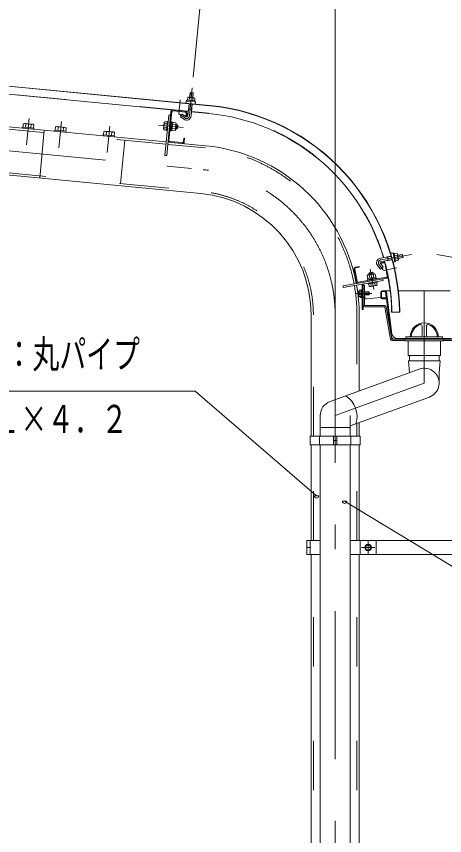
# Model space of a CAD drawing. Units: millimetres, scale not verified. Extents: x -34086 to 34091, y -14700 to 14700.
# Drawn here: x 21273 to 24048, y 5966 to 11276 of the extents above; entities that cross this region are included whole.
import ezdxf
from ezdxf.enums import TextEntityAlignment as Align

# ---------------------------------------------------------------- set-up
doc = ezdxf.new("R2010")
doc.units = ezdxf.units.MM
doc.header["$LTSCALE"] = 80
doc.linetypes.add('USER2', pattern=[10, 4, -6])
doc.linetypes.add('USER3', pattern=[24, 12, -5, 2, -5])
for name, color, linetype, lineweight in [('0-6_2-02BOLD', 7, 'Continuous', 18), ('0-7_2-12HIDDEN', 3, 'USER2', 18), ('0-8_2-22CENTER', 3, 'USER3', 18), ('0-9_2-42THIN', 4, 'Continuous', 18), ('0-A_2-52DIM', 3, 'Continuous', 18)]:
    doc.layers.add(name, color=color, linetype=linetype, lineweight=lineweight)
doc.styles.add('ＭＳ ゴシック', font='')
doc.styles.get('ＭＳ ゴシック').set_extended_font_data('MS Gothic')

msp = doc.modelspace()

# ---------------------------------------------------------------- linework, layer by layer
at = {"layer": '0-6_2-02BOLD'}
for p, q in [((22523.93, 10698.56), (17030.88, 11227.48)), ((17088.9, 11220.14), (22523.76, 10696.82)), ((22386.51, 10659.04), (19881.6, 10900.24)), ((22392.56, 10730.89), (22394.28, 10748.73)), ((22416.9, 10746.56), (22415.18, 10728.71)), ((19729.08, 10703.95), (22243.75, 10461.82)), ((22383.97, 10632.69), (22391.37, 10709.56)), ((22412.28, 10707.55), (22404.88, 10630.68)), ((22260.53, 10636.01), (22271.67, 10634.94)), ((22261.54, 10471.35), (22279.52, 10658.09)), ((22285.64, 10663.13), (22367.85, 10655.21)), ((22335.08, 10624.85), (22357.3, 10609.01)), ((22408.65, 10669.97), (22387.75, 10671.99)), ((22407.41, 10657.03), (22518.9, 10646.3)), ((21315.56, 10558.23), (21317.61, 10579.46)), ((21334.7, 10577.82), (21332.66, 10556.58)), ((21366.85, 10553.29), (21368.9, 10574.53)), ((22249.35, 10578.37), (22232.62, 10579.98)), ((22250.94, 10594.91), (22256.51, 10594.38)), ((22283.6, 10568.91), (22275.96, 10562.62)), ((22304.41, 10573.07), (22284.19, 10575.02)), ((22311.2, 10545.16), (22313.88, 10573.03)), ((21386.33, 10551.41), (21385.67, 10544.44)), ((21453.6, 10537.9), (21423.71, 10227.49)), ((21541.69, 10536.45), (21543.74, 10557.69)), ((21577.93, 10554.4), (21575.89, 10533.17)), ((21838.14, 10507.91), (21840.19, 10529.15)), ((21857.28, 10527.5), (21855.24, 10506.26)), ((21889.43, 10502.97), (21891.48, 10524.21)), ((22245.57, 10539.15), (22228.83, 10540.76)), ((22230.1, 10553.84), (22246.83, 10552.22)), ((22282.93, 10561.94), (22275.29, 10555.64)), ((22281.67, 10548.87), (22301.89, 10546.92)), ((21908.92, 10501.09), (21908.25, 10494.12)), ((22254.89, 10460.74), (22498.77, 10437.26)), ((22348.8, 10457.33), (22266.58, 10465.25)), ((23700.92, 9721.11), (23632.6, 9709.06)), ((23680.77, 9693.57), (23676.67, 9716.84)), ((23740.89, 9727.7), (23723.24, 9724.59)), ((23775.18, 9731.1), (23773.15, 9732.52)), ((23655.11, 9677.58), (23631.67, 9673.45)), ((23636.7, 9685.8), (23707.34, 9698.25)), ((23675.94, 9591.69), (23661.68, 9672.5)), ((23727.19, 9702.21), (23744.85, 9705.32)), ((23474.64, 9556.2), (23460.29, 9637.54)), ((23465.82, 9638.52), (23480.16, 9557.17)), ((23492.82, 9654.65), (23469.38, 9650.52)), ((23556.32, 9607.92), (23583.9, 9612.78)), ((23486.64, 9552.63), (23671.4, 9585.21)), ((23549.61, 9569.42), (23548.4, 9576.32)), ((23562.34, 9578.78), (23558.81, 9598.78)), ((23569.6, 9572.95), (23575.27, 9581.06)), ((23582.16, 9582.28), (23576.5, 9574.16)), ((23584.68, 9603.34), (23588.21, 9583.34)), ((23605.79, 9579.33), (23606.77, 9573.81)), ((23520.25, 9375.32), (23520.25, 9541.49)), ((23528.3, 9532.82), (23520.25, 9532.82)), ((23528.3, 9532.82), (23528.3, 9402.62)), ((23555.48, 9542.02), (23558.4, 9525.47)), ((23571.34, 9527.75), (23568.42, 9544.31)), ((23594.29, 9548.87), (23597.22, 9532.31)), ((23610.66, 9551.75), (23609.68, 9557.27)), ((23494.37, 9500.53), (23506.6, 9500.53)), ((23494.37, 9490.42), (23506.6, 9490.42)), ((23506.6, 9470.21), (23494.37, 9470.21)), ((23506.6, 9502.19), (23512.2, 9502.19)), ((23528.3, 9490.82), (23555.6, 9490.82)), ((23555.6, 9469.82), (23528.3, 9469.82)), ((23634.07, 9452.98), (23542.05, 9444.7)), ((23634, 9454.07), (23634, 9489.07)), ((23639.25, 9489.07), (23639.25, 9454.07)), ((23694.81, 9497.82), (23642.75, 9497.82)), ((23642.75, 9492.57), (23661.34, 9492.57)), ((23664.81, 9489.53), (23669.48, 9454.53)), ((23706.29, 9218.44), (23670.01, 9490.22)), ((24083.82, 9497.82), (23747.68, 9497.82)), ((23530.05, 9400.87), (23659.08, 9400.87)), ((23666.01, 9450.57), (23642.75, 9450.57)), ((23642.75, 9445.32), (23667.65, 9445.32)), ((23671.12, 9442.28), (23703.72, 9198)), ((23659.08, 9392.82), (23530.05, 9392.82)), ((23660.8, 9391.37), (23697.57, 9182.87)), ((23705.49, 9184.26), (23668.73, 9392.77)), ((23704.07, 9358.78), (23756.57, 9358.78)), ((23182.32, 8553.9), (23182.32, 9341.41)), ((23494.17, 9341.41), (23494.17, 8847.88)), ((23901.75, 9267.86), (23901.75, 9209.07)), ((23929.75, 9209.07), (23929.75, 9267.86)), ((23740.98, 9188.07), (24090.51, 9188.07)), ((24034.74, 9188.07), (24034.74, 9198.57)), ((24034.75, 9198.57), (24034.75, 9188.07)), ((24124.28, 9182.82), (23707.22, 9182.82)), ((23707.22, 9174.77), (23789.75, 9174.77)), ((23789.75, 9171.62), (23789.75, 9182.82)), ((23810.76, 9171.62), (23810.76, 9077.12)), ((24041.75, 9174.77), (24124.28, 9174.77)), ((23819.49, 9043.31), (23819.49, 9077.12)), ((24012, 9077.12), (24012, 9043.31)), ((23882.83, 8989.36), (23305.33, 8779.14)), ((23434.49, 8621.34), (23948.68, 8808.47)), ((23242, 8688.7), (23242, 8553.91)), ((23434.49, 8553.91), (23434.49, 8688.7)), ((23434.49, 8610.13), (23241.98, 8610.13)), ((23494.17, 8643.06), (23494.17, 8553.9)), ((23236.39, 8553.9), (23236.39, 8497.9)), ((23327.57, 8553.9), (23327.57, 8497.9)), ((23348.92, 8497.9), (23348.92, 8553.9)), ((23440.07, 8553.9), (23440.07, 8497.9)), ((23182.32, 7878.4), (23182.32, 8497.9)), ((23241.99, 8497.9), (23241.99, 2260.9)), ((23327.57, 8525.9), (23348.92, 8525.9)), ((23434.52, 8497.9), (23434.52, 2260.9)), ((23494.17, 7878.4), (23494.17, 8497.9)), ((23176.73, 7787.41), (23176.73, 7878.4)), ((23499.78, 7787.41), (23499.78, 7878.4)), ((23604.78, 7787.41), (23604.78, 7878.4)), ((23176.73, 7832.91), (23155.38, 7832.91)), ((23182.33, 2260.9), (23182.32, 7787.41)), ((23494.17, 2260.9), (23494.17, 7787.41))]:
    msp.add_line(p, q, dxfattribs=at)
for points in [[(22468.88, 10126.85), (17144.81, 10639.49), (17174.7, 10949.91), (17192.12, 10948.23)], [(22395.31, 10750.41), (22398.26, 10781.11), (22419.16, 10779.1), (22416.21, 10748.4)], [(22398.26, 10781.11), (22400.17, 10782.69), (22417.59, 10781.01), (22419.16, 10779.1)], [(22426.5, 10727.63), (22428.21, 10745.47), (22425.35, 10747.51), (22386.16, 10751.29), (22382.96, 10749.83), (22381.24, 10731.98)], [(22273.95, 10658.63), (22246.51, 10373.65), (22235.36, 10374.72), (22260.52, 10636.01)], [(22369.49, 10626.11), (22347.27, 10641.94), (22335.08, 10624.85)], [(22372.89, 10649.1), (22370.61, 10625.41), (22376.18, 10624.87), (22378.47, 10648.56)], [(21317.61, 10579.46), (21323.36, 10582.09), (21380.84, 10576.55), (21386, 10572.88), (21383.95, 10551.64)], [(22228.83, 10540.76), (22226.81, 10545.19), (22231.04, 10589.09), (22233.86, 10593.06), (22250.61, 10591.45)], [(22250.94, 10594.91), (22245.24, 10535.68), (22250.81, 10535.15)], [(22273.24, 10592.76), (22278.81, 10592.23), (22273.11, 10533), (22267.53, 10533.53)], [(22273.34, 10535.44), (22280.31, 10534.77), (22285.54, 10589.12), (22278.58, 10589.79)], [(22285.44, 10588.1), (22305.67, 10586.15), (22307.69, 10581.71), (22303.46, 10537.81), (22300.63, 10533.85), (22280.41, 10535.79)], [(22304.23, 10545.83), (22311.2, 10545.16), (22316.93, 10549.88), (22318.61, 10567.3), (22313.88, 10573.03), (22306.91, 10573.7)], [(21386.33, 10551.41), (21313.17, 10558.46), (21312.5, 10551.49)], [(21521.53, 10531.36), (21522.21, 10538.33), (21595.37, 10531.28), (21594.7, 10524.32)], [(21592.99, 10531.51), (21595.03, 10552.76), (21589.88, 10556.43), (21532.39, 10561.96), (21526.64, 10559.34), (21524.59, 10538.1)], [(21840.19, 10529.15), (21845.94, 10531.77), (21903.43, 10526.23), (21908.58, 10522.56), (21906.53, 10501.32)], [(21908.92, 10501.09), (21835.76, 10508.14), (21835.09, 10501.17)], [(22360.49, 10461.83), (22362.77, 10485.51), (22357.19, 10486.05), (22354.91, 10462.37)], [(23721.27, 9735.79), (23738.92, 9738.9), (23741.19, 9736.21), (23748.03, 9697.43), (23746.82, 9694.13), (23729.16, 9691.01)], [(23746.43, 9706.48), (23776.8, 9711.84), (23773.15, 9732.52), (23742.78, 9727.16)], [(23775.18, 9731.1), (23778.23, 9713.87), (23776.8, 9711.84)], [(23632.04, 9672.98), (23649.59, 9652.08), (23631.48, 9636.89), (23613.94, 9657.79)], [(23631.68, 9673.45), (23630.7, 9678.97), (23654.14, 9683.1)], [(23470.35, 9645.01), (23493.79, 9649.14), (23492.82, 9654.65)], [(23557.55, 9601.04), (23556.32, 9607.92), (23560.58, 9614), (23577.81, 9617.05), (23583.9, 9612.78), (23585.1, 9605.89)], [(23672.37, 9579.69), (23389.1, 9529.75), (23391.04, 9518.71)], [(23391.04, 9518.71), (23649.31, 9564.25), (23647.37, 9575.28)], [(23601.14, 9585.62), (23597.62, 9605.63), (23593.04, 9607.29), (23549.61, 9599.63), (23545.88, 9596.5), (23549.41, 9576.5)], [(23605.79, 9579.33), (23547.19, 9568.99), (23548.16, 9563.48)], [(23548.4, 9576.32), (23602.16, 9585.8), (23603.38, 9578.9)], [(23512.2, 9540.08), (23512.2, 9375.32), (23520.25, 9375.32)], [(23610.66, 9551.75), (23552.05, 9541.42), (23551.08, 9546.94)], [(23558.4, 9525.47), (23562.99, 9523.8), (23606.41, 9531.46), (23610.15, 9534.59), (23607.22, 9551.15)], [(23506.6, 9460.11), (23494.37, 9460.11), (23492.6, 9463.17), (23492.6, 9497.47), (23494.37, 9500.53)], [(23506.6, 9502.19), (23506.6, 9458.44), (23512.2, 9458.44)], [(24034.75, 9198.57), (23796.75, 9198.57), (23796.75, 9188.07)], [(23789.75, 9171.62), (24041.75, 9171.62), (24041.75, 9182.82)], [(23810.76, 9077.12), (24020.75, 9077.12), (24020.75, 9171.62)], [(24012, 8898.92), (24012, 8966.34), (24019, 9043.31), (23812.49, 9043.31), (23819.5, 8966.31)], [(23241.99, 7787.41), (23155.38, 7787.41), (23155.38, 7878.4), (23241.99, 7878.4)], [(23434.52, 7878.4), (24676.11, 7878.4), (24676.11, 7787.41), (23434.52, 7787.41)]]:
    msp.add_lwpolyline(points, dxfattribs=at)
for points in [[(22375.99, 10732.49), (22375.46, 10726.92), (22431.2, 10721.54), (22431.74, 10727.12)], [(23730.07, 9685.82), (23724.56, 9684.85), (23714.84, 9739.99), (23720.35, 9740.97)], [(23555.6, 9469.82), (23559.1, 9473.32), (23559.1, 9487.32), (23555.6, 9490.82)], [(23499.77, 8553.9), (23499.77, 8497.9), (23176.73, 8497.9), (23176.73, 8553.9)], [(23534.34, 7822.81), (23534.34, 7843.01), (23551.84, 7853.12), (23569.34, 7843.01), (23569.34, 7822.81), (23551.84, 7812.69)]]:
    msp.add_lwpolyline(points, close=True, dxfattribs=at)
for radius in [21.88, 17.15]:
    msp.add_circle((23551.84, 7832.91), radius, dxfattribs=at)
for centre, radius, start, end in [((22378.28, 10719.61), 7, 84.4998, 264.4998), ((22387.82, 10741.02), 10.06, 50.11574, 110.11574), ((22402.15, 10711.96), 37.62, 66.91203, 102.08795), ((22421.76, 10737.75), 10.06, 58.88425, 118.88425), ((22427.05, 10714.91), 7, 264.50061, 84.50061), ((22393.25, 9341.41), 1361.67, 0.73094, 84.50003), ((22393.25, 9341.41), 1363.42, 0.73001, 84.5), ((22285.1, 10657.56), 11.2, 84.4973, 174.4973), ((22285.1, 10657.56), 5.6, 84.4973, 174.4973), ((22374.82, 10633.58), 30.18, 234.5, 354.5), ((22367.32, 10649.63), 5.6, 354.5092, 84.50122), ((22367.32, 10649.63), 11.2, 354.50143, 84.50122), ((22374.82, 10633.58), 9.19, 234.5, 354.5), ((22393.25, 9341.41), 1310.92, 16.43245, 84.5), ((21325.19, 10568.61), 13.24, 44.06885, 84.5), ((21347.48, 10531.31), 48.23, 63.6357, 105.3643), ((21376.48, 10563.66), 13.24, 84.5, 124.92831), ((22265.37, 10563.63), 36.61, 153.47365, 195.52446), ((22240.84, 10585.79), 10.07, 174.49905, 215.22588), ((22269.13, 10563.27), 36.61, 333.47365, 15.52446), ((22297.44, 10580.34), 10.07, 313.77223, 354.49905), ((21534.22, 10548.48), 13.24, 44.06885, 84.5), ((21556.52, 10511.19), 48.23, 63.6357, 105.3643), ((21585.51, 10543.54), 13.24, 84.5, 124.92831), ((21847.77, 10518.29), 13.24, 44.06885, 84.5), ((21870.06, 10481), 48.23, 63.6357, 105.3643), ((21899.07, 10513.35), 13.24, 84.5, 124.92831), ((22237.05, 10546.56), 10.07, 133.77223, 174.49905), ((22293.67, 10541.12), 10.07, 354.49905, 35.22588), ((22267.11, 10470.82), 11.2, 174.4973, 264.48845), ((22267.11, 10470.82), 5.6, 174.4973, 264.48845), ((22349.34, 10462.9), 11.2, 264.49953, 354.50208), ((22349.34, 10462.9), 5.6, 264.49953, 354.5092), ((22393.25, 9341.41), 1100.92, 10.65311, 84.50005), ((22393.25, 9341.41), 789.08, 0, 84.50003), ((23707.24, 9735.1), 8.33, 10.01471, 190.01471), ((23731.73, 9731.86), 10.06, 335.62325, 35.62325), ((23707.56, 9710.28), 37.62, 352.41954, 27.59546), ((23638.07, 9678.04), 31.5, 99.99847, 220.00092), ((23638.07, 9678.04), 7.88, 100.00249, 220.00249), ((23656.09, 9672.07), 11.2, 75.34628, 100.00198), ((23656.09, 9672.07), 5.6, 14.67992, 100.00677), ((22393.25, 9341.41), 1310.92, 0.75925, 15.39432), ((23718.15, 9687.27), 5.89, 190.00774, 10.00774), ((23737.66, 9698.28), 10.06, 344.39175, 44.39175), ((23471.32, 9639.49), 11.2, 100.00313, 190.00211), ((23471.32, 9639.49), 5.6, 100.00652, 190.00652), ((23553.67, 9590.13), 10.07, 59.27591, 100.00273), ((23577.69, 9567.41), 36.61, 78.97455, 121.02536), ((23592.47, 9596.97), 10.07, 100.00273, 140.72955), ((23670.43, 9590.72), 5.6, 280.00652, 10.00652), ((23670.43, 9590.72), 11.2, 280.00217, 340.37393), ((23485.67, 9558.15), 11.2, 190.01096, 280.00211), ((22393.25, 9341.41), 1100.92, 0, 10.0701), ((22393.28, 9341.27), 1100.93, 7.7531, 10.07008), ((23485.67, 9558.15), 5.6, 190.01537, 280.00652), ((23563.55, 9534.12), 10.07, 280.00273, 320.72955), ((23578.34, 9563.68), 36.61, 258.97455, 301.02536), ((23602.35, 9540.96), 10.07, 239.27591, 280.00273), ((23536.16, 9496.88), 52.5, 187.75275, 213.93475), ((23500.7, 9465.16), 8.11, 141.45375, 180), ((23500.71, 9495.47), 8.11, 180, 218.53142), ((23522.39, 9480.32), 29.79, 160.16866, 199.8291), ((23536.16, 9496.88), 52.5, 224.45744, 242.85269), ((23642.75, 9489.07), 8.75, 90, 180), ((23642.75, 9454.07), 8.75, 180, 270), ((23642.75, 9489.07), 3.5, 90, 180), ((23642.75, 9454.07), 3.5, 180, 270), ((23661.34, 9489.07), 8.75, 7.60199, 90), ((23661.34, 9489.07), 3.5, 7.60419, 90), ((23666.01, 9454.07), 3.5, 270, 7.60158), ((23530.05, 9402.62), 9.8, 180, 270), ((23536.16, 9496.88), 52.5, 261.39389, 276.44838), ((23530.05, 9402.62), 1.75, 180, 270), ((23659.08, 9391.07), 9.8, 10.00009, 90), ((23667.65, 9441.82), 3.5, 7.60419, 90), ((23659.08, 9391.07), 1.75, 10.00024, 90), ((23915.75, 9198.57), 91, 0, 180), ((23915.75, 9198.57), 84, 109.47118, 180), ((23891.25, 9267.86), 10.5, 0, 109.47488), ((23940.25, 9267.86), 10.5, 70.52512, 180), ((23915.75, 9198.57), 84, 0, 70.52882), ((23721.07, 9200.32), 17.5, 187.60313, 270), ((23740.98, 9223.07), 35, 187.60286, 270), ((23891.25, 9209.07), 10.5, 270, 0), ((23940.25, 9209.07), 10.5, 180, 270), ((23707.22, 9184.57), 9.8, 189.99997, 270), ((23707.22, 9184.57), 1.75, 190.00024, 270), ((23915.76, 8898.92), 96.25, 289.99896, 110.00061), ((23324.95, 8683.87), 154.95, 341.60916, 58.39587), ((23338.25, 8688.7), 96.25, 110.0018, 180)]:
    msp.add_arc(centre, radius, start, end, dxfattribs=at)
at = {"layer": '0-7_2-12HIDDEN'}
for p, q in [((22386.67, 10660.79), (19881.77, 10901.98)), ((22242.34, 10447.18), (19727.67, 10689.32)), ((17163.64, 10652.44), (22470.29, 10141.48)), ((22407.58, 10658.77), (22519.06, 10648.04)), ((21974.78, 10472.95), (21947.71, 10191.8)), ((22497.36, 10422.63), (22253.48, 10446.11)), ((23197.02, 8553.9), (23197.02, 9341.41)), ((23479.47, 9341.41), (23479.47, 8842.53)), ((23479.47, 8553.9), (23479.47, 8637.72)), ((23197.02, 7878.4), (23197.02, 8497.9)), ((23479.47, 7878.4), (23479.47, 8497.9)), ((23197.03, 2260.9), (23197.02, 7787.41)), ((23479.47, 2260.9), (23479.47, 7787.41))]:
    msp.add_line(p, q, dxfattribs=at)
for radius, start, end in [(1312.67, 16.42381, 84.5), (1086.22, 10.66197, 84.50003), (803.77, 0, 84.50003), (1312.67, 0.75822, 15.3871), (1086.22, 0, 10.07104)]:
    msp.add_arc((22393.25, 9341.41), radius, start, end, dxfattribs=at)
at = {"layer": '0-8_2-22CENTER'}
for p, q in [((17072.65, 10803.08), (22483.82, 10282.06)), ((22411.78, 10812.01), (22394.42, 10631.69)), ((22325.07, 10641.75), (22333.99, 10734.42)), ((22329.92, 10641.43), (22363.39, 10617.56)), ((21339.02, 10443.44), (21355.46, 10614.16)), ((21564.49, 10594.03), (21548.05, 10423.32)), ((22352.6, 10555.23), (22194.08, 10570.5)), ((21861.61, 10393.13), (21878.04, 10563.84)), ((23833.57, 9732.5), (23634.66, 9697.43)), ((23997.93, 9732.5), (24196.84, 9697.43)), ((23623, 9665.39), (23649.42, 9633.89)), ((23565.51, 9636.47), (23588.49, 9506.06)), ((23651.69, 9629.36), (23738.92, 9644.74)), ((23576.6, 9480.32), (23475.1, 9480.32)), ((23498.2, 9455.82), (23534.25, 9455.82)), ((23338.25, 9341.41), (23338.25, -1281.07)), ((23551.84, 7876.65), (23551.84, 7789.16)), ((23508.08, 7832.91), (23595.59, 7832.91))]:
    msp.add_line(p, q, dxfattribs=at)
msp.add_lwpolyline([(23338.25, 8688.7), (23915.75, 8898.91), (23915.75, 9497.82)], dxfattribs=at)
for centre, radius, start, end in [((22374.82, 10633.58), 19.69, 234.5, 354.5), ((22393.25, 9341.41), 945, 0, 84.50003), ((23638.07, 9678.04), 19.69, 100.00238, 219.99998)]:
    msp.add_arc(centre, radius, start, end, dxfattribs=at)
at = {"layer": '0-9_2-42THIN'}
for p, q in [((22400.17, 10782.69), (22397.05, 10750.24)), ((22414.47, 10748.56), (22417.59, 10781.01)), ((22389.5, 10671.82), (22393.11, 10709.39)), ((22410.53, 10707.71), (22406.91, 10670.14)), ((22387.13, 10665.49), (22389.5, 10671.82)), ((22406.91, 10670.14), (22408.03, 10663.47)), ((22306.58, 10570.21), (22317.03, 10569.2)), ((22315.02, 10548.3), (22304.57, 10549.31)), ((23701.51, 9719.05), (23677.04, 9714.74)), ((23743.09, 9725.43), (23775.18, 9731.1)), ((23677.04, 9714.73), (23668.84, 9715.45)), ((23778.23, 9713.86), (23746.12, 9708.2)), ((23560.98, 9601.64), (23559.17, 9611.98)), ((23579.83, 9615.63), (23581.67, 9605.28)), ((23558.4, 9488.02), (23528.3, 9488.02)), ((23528.3, 9472.62), (23558.4, 9472.62))]:
    msp.add_line(p, q, dxfattribs=at)
msp.add_lwpolyline([(23672.94, 9692.19), (23680.41, 9695.67), (23706.77, 9700.32)], dxfattribs=at)
at = {"layer": '0-A_2-52DIM'}
for p, q in [((23338.25, 9377.93), (23338.25, 12365.45)), ((22468.46, 11400.62), (22418.5, 10881.69)), ((23231.81, 8167.82), (23203.81, 8167.82)), ((23413.7, 8133), (23385.7, 8133))]:
    msp.add_line(p, q, dxfattribs=at)
for points in [[(20470.85, 8845.48), (22430.85, 8845.48), (23217.81, 8167.82)], [(23399.7, 8133), (25231.11, 7026.1), (28031.11, 7026.1)]]:
    msp.add_lwpolyline(points, dxfattribs=at)
for centre in [(23217.81, 8167.82), (23399.7, 8133)]:
    msp.add_arc(centre, 14, 180, 0, dxfattribs=at)

# ---------------------------------------------------------------- texts
at = {"layer": '0-A_2-52DIM', "color": 7, "style": 'ＭＳ ゴシック', "width": 0.7}
for s, p in [('柱・梁：丸パイプ', (20680.85, 8940.36)), ('φ８９．１×４．２', (20470.85, 8520.35))]:
    msp.add_text(s, height=182.3, dxfattribs=at).set_placement(p, align=Align.BOTTOM_LEFT)

doc.saveas('drawing.dxf')
